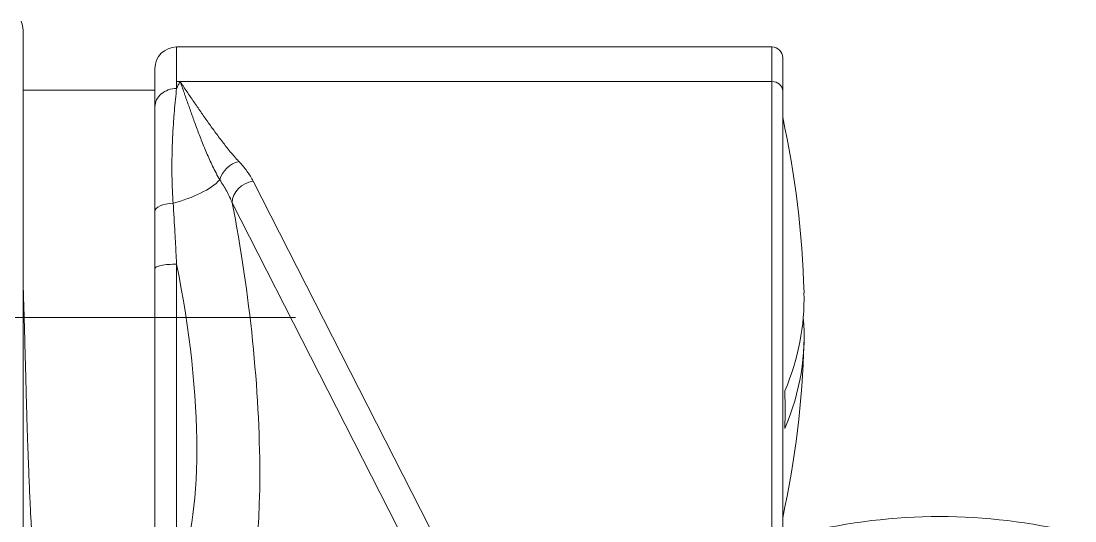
# Model space of a CAD drawing. Extents: x 8886 to 9306, y -19565 to -18971.
# Drawn here: x 9119.89 to 9156.4, y -19105.41 to -19088.09 of the extents above; entities that cross this region are included whole.
import ezdxf

# ---------------------------------------------------------------- set-up
doc = ezdxf.new("R2010")
doc.units = 0
doc.header["$MEASUREMENT"] = 0
doc.linetypes.add('CENTER', pattern=[47.5, 22, -8.5, 8.5, -8.5])
doc.linetypes.add('HIDDEN2', pattern=[4.7625, 3.175, -1.5875])
doc.layers.add('1', color=4, linetype='HIDDEN2', lineweight=13)

msp = doc.modelspace()

# ---------------------------------------------------------------- linework, layer by layer
at = {"layer": '1', "color": 7, "linetype": 'Continuous', "lineweight": 18}
for p, q in [((9119.958, -19108.324), (9119.958, -19088.399)), ((9145.904, -19088.986), (9125.279, -19088.986)), ((9146.279, -19089.361), (9146.279, -19090.511)), ((9124.529, -19089.736), (9124.529, -19091.061)), ((9124.529, -19090.486), (9119.958, -19090.486)), ((9146.279, -19090.511), (9146.279, -19108.846)), ((9124.529, -19106.462), (9124.529, -19096.66))]:
    msp.add_line(p, q, dxfattribs=at)
at = {"layer": '1', "color": 1, "linetype": 'Continuous', "lineweight": 13}
for p, q in [((9125.279, -19090.183), (9125.279, -19088.986)), ((9145.904, -19088.986), (9145.904, -19090.183)), ((9125.279, -19090.183), (9125.399, -19090.183)), ((9125.279, -19090.183), (9125.279, -19090.426)), ((9125.399, -19090.183), (9145.904, -19090.183)), ((9145.904, -19108.518), (9145.904, -19090.183)), ((9127.934, -19093.639), (9135.522, -19108.518)), ((9134.794, -19109.261), (9127.207, -19094.382)), ((9125.279, -19096.512), (9125.279, -19107.166))]:
    msp.add_line(p, q, dxfattribs=at)
at = {"layer": '1', "color": 1, "linetype": 'CENTER', "lineweight": 13}
for p, q in [((9129.404, -19098.361), (9095.654, -19098.361)), ((9124.766, -19098.361), (9106.833, -19098.361))]:
    msp.add_line(p, q, dxfattribs=at)
at = {"layer": '1', "color": 7, "linetype": 'Continuous', "lineweight": 18}
for centre, radius, start, end in [((9119.208, -19088.399), 0.75, 0, 24.444), ((9125.279, -19089.736), 0.75, 90, 180), ((9145.904, -19089.361), 0.375, 0, 90), ((9114.568, -19098.361), 32.461, 1.5177, 12.3404), ((9114.568, -19098.361), 32.461, 347.6596, 358.4823), ((9151.717, -19125.071), 19.812, 76.3145, 103.6855)]:
    msp.add_arc(centre, radius, start, end, dxfattribs=at)
at = {"layer": '1', "color": 1, "linetype": 'Continuous', "lineweight": 13}
for centre, major_axis, ratio, start_param, end_param in [((9125.279, -19091.061), (0.75, 0), 0.846447, 1.570796, 3.141593), ((9145.904, -19090.511), (-0.375, 0), 0.872321, 3.141593, 4.712389), ((9127.435, -19093.608), (-0.548, -0.512), 0.793242, 4.073853, 5.391969), ((9124.794, -19093.544), (2.197, 0.485), 0.406248, 4.788627, 5.73829), ((9127.934, -19094.294), (-0.668, -0.341), 0.84641, 4.304924, 5.87572), ((9125.279, -19094.682), (0.75, 0), 0.384158, 1.733266, 3.141593), ((9125.263, -19098.095), (-1.486, 11.621), 0.214156, 3.338195, 5.0101), ((9125.279, -19096.66), (0.75, 0), 0.197276, 1.570796, 3.141593), ((9123.08, -19098.361), (-1.524, 9.366), 0.263219, 3.449276, 4.868164)]:
    msp.add_ellipse(centre, major_axis=major_axis, ratio=ratio, start_param=start_param, end_param=end_param, dxfattribs=at)
at = {"layer": '1', "color": 7, "linetype": 'Continuous', "lineweight": 18}
for centre, end_param in [((9114.568, -19097.707), 6.296137), ((9114.568, -19099.016), 6.324429)]:
    msp.add_ellipse(centre, major_axis=(32.452, 0), ratio=0.488933, start_param=6.080421, end_param=end_param, dxfattribs=at)
at = {"layer": '1', "color": 1, "linetype": 'Continuous', "lineweight": 13}
for points, knots in [([(9125.279, -19090.426), (9125.266, -19090.546), (9125.252, -19090.672), (9125.226, -19090.936), (9125.214, -19091.073), (9125.199, -19091.253), (9125.196, -19091.289), (9125.19, -19091.363), (9125.181, -19091.474), (9125.173, -19091.587), (9125.158, -19091.819), (9125.149, -19091.978), (9125.134, -19092.308), (9125.127, -19092.478), (9125.119, -19092.83), (9125.116, -19093.012), (9125.117, -19093.294), (9125.118, -19093.39), (9125.12, -19093.536), (9125.121, -19093.585), (9125.124, -19093.684), (9125.125, -19093.734), (9125.133, -19093.984), (9125.144, -19094.189), (9125.158, -19094.397)], [0, 0, 0, 0, 0.125, 0.125, 0.25, 0.25, 0.28125, 0.28125, 0.3125, 0.375, 0.375, 0.5, 0.5, 0.625, 0.625, 0.75, 0.75, 0.8125, 0.8125, 0.84375, 0.84375, 0.875, 0.875, 1, 1, 1, 1]), ([(9125.279, -19090.426), (9125.299, -19090.384), (9125.329, -19090.322), (9125.364, -19090.252), (9125.379, -19090.223), (9125.389, -19090.203), (9125.394, -19090.193), (9125.399, -19090.183)], [0, 0, 0, 0, 0.5, 0.75, 0.875, 0.875, 1, 1, 1, 1]), ([(9126.775, -19093.592), (9126.729, -19093.511), (9126.686, -19093.431), (9126.603, -19093.273), (9126.564, -19093.194), (9126.489, -19093.039), (9126.453, -19092.961), (9126.384, -19092.808), (9126.35, -19092.731), (9126.253, -19092.504), (9126.193, -19092.356), (9126.078, -19092.063), (9126.023, -19091.919), (9125.918, -19091.635), (9125.868, -19091.496), (9125.769, -19091.221), (9125.721, -19091.086), (9125.627, -19090.82), (9125.581, -19090.69), (9125.513, -19090.497), (9125.49, -19090.434), (9125.456, -19090.339), (9125.444, -19090.308), (9125.422, -19090.245), (9125.41, -19090.214), (9125.399, -19090.183)], [0, 0, 0, 0, 0.0625, 0.0625, 0.125, 0.125, 0.1875, 0.1875, 0.25, 0.25, 0.375, 0.375, 0.5, 0.5, 0.625, 0.625, 0.75, 0.75, 0.875, 0.875, 0.9375, 0.9375, 0.96875, 0.96875, 1, 1, 1, 1]), ([(9125.399, -19090.183), (9125.419, -19090.213), (9125.439, -19090.242), (9125.478, -19090.3), (9125.537, -19090.387), (9125.596, -19090.475), (9125.715, -19090.649), (9125.794, -19090.766), (9125.953, -19090.998), (9126.033, -19091.115), (9126.195, -19091.347), (9126.276, -19091.463), (9126.44, -19091.695), (9126.523, -19091.811), (9126.693, -19092.042), (9126.779, -19092.157), (9126.955, -19092.387), (9127.045, -19092.501), (9127.186, -19092.672), (9127.234, -19092.728), (9127.333, -19092.841), (9127.383, -19092.898), (9127.435, -19092.953)], [0, 0, 0, 0, 0.03125, 0.03125, 0.0625, 0.125, 0.125, 0.25, 0.25, 0.375, 0.375, 0.5, 0.5, 0.625, 0.625, 0.75, 0.75, 0.875, 0.875, 0.9375, 0.9375, 1, 1, 1, 1]), ([(9127.435, -19092.953), (9127.539, -19093.064), (9127.634, -19093.177), (9127.801, -19093.405), (9127.874, -19093.521), (9127.934, -19093.639)], [0, 0, 0, 0, 0.5, 0.5, 1, 1, 1, 1]), ([(9127.207, -19094.382), (9127.152, -19094.248), (9127.087, -19094.114), (9126.942, -19093.851), (9126.862, -19093.721), (9126.775, -19093.592)], [0, 0, 0, 0, 0.5, 0.5, 1, 1, 1, 1]), ([(9125.158, -19094.397), (9125.18, -19094.738), (9125.201, -19095.084), (9125.227, -19095.525), (9125.232, -19095.614), (9125.242, -19095.792), (9125.246, -19095.881), (9125.261, -19096.15), (9125.27, -19096.33), (9125.279, -19096.512)], [0, 0, 0, 0, 0.5, 0.5, 0.625, 0.625, 0.75, 0.75, 1, 1, 1, 1])]:
    msp.add_open_spline(points, degree=3, knots=knots, dxfattribs=at)
at = {"layer": '1', "color": 7, "linetype": 'Continuous', "lineweight": 18}
for points, knots in [([(9124.529, -19094.682), (9124.529, -19094.586), (9124.529, -19094.49), (9124.529, -19094.349), (9124.529, -19094.302), (9124.529, -19094.21), (9124.529, -19094.163), (9124.529, -19093.934), (9124.529, -19093.757), (9124.529, -19093.411), (9124.529, -19093.244), (9124.529, -19093.04), (9124.529, -19093), (9124.529, -19092.92), (9124.529, -19092.802), (9124.529, -19092.687), (9124.529, -19092.462), (9124.529, -19092.318), (9124.529, -19092.04), (9124.529, -19091.906), (9124.529, -19091.649), (9124.529, -19091.401), (9124.529, -19091.171), (9124.529, -19091.061)], [0, 0, 0, 0, 0.0625, 0.0625, 0.09375, 0.09375, 0.125, 0.125, 0.25, 0.25, 0.375, 0.375, 0.40625, 0.40625, 0.4375, 0.5, 0.5, 0.625, 0.625, 0.75, 0.75, 0.875, 1, 1, 1, 1]), ([(9124.529, -19096.66), (9124.529, -19096.32), (9124.529, -19095.985), (9124.529, -19095.326), (9124.529, -19095.002), (9124.529, -19094.682)], [0, 0, 0, 0, 0.5, 0.5, 1, 1, 1, 1]), ([(9119.958, -19097.03), (9119.96, -19097.118), (9119.963, -19097.208), (9119.969, -19097.405), (9119.972, -19097.513), (9119.977, -19097.676), (9119.978, -19097.73), (9119.982, -19097.839), (9119.983, -19097.894), (9119.991, -19098.168), (9119.998, -19098.386), (9120.01, -19098.819), (9120.022, -19099.251), (9120.034, -19099.679), (9120.045, -19100.105), (9120.051, -19100.317), (9120.057, -19100.581), (9120.059, -19100.633), (9120.062, -19100.738), (9120.066, -19100.894), (9120.07, -19101.047), (9120.078, -19101.352), (9120.083, -19101.551), (9120.095, -19101.942), (9120.1, -19102.133), (9120.113, -19102.509), (9120.119, -19102.692), (9120.127, -19102.917), (9120.129, -19102.961), (9120.132, -19103.05), (9120.137, -19103.181), (9120.142, -19103.309), (9120.152, -19103.56), (9120.164, -19103.881), (9120.177, -19104.177), (9120.189, -19104.461), (9120.195, -19104.597), (9120.203, -19104.758), (9120.204, -19104.79), (9120.207, -19104.852), (9120.212, -19104.945), (9120.216, -19105.033), (9120.224, -19105.202), (9120.235, -19105.412), (9120.246, -19105.589), (9120.257, -19105.751), (9120.263, -19105.823), (9120.27, -19105.904), (9120.272, -19105.919), (9120.275, -19105.95), (9120.276, -19105.964), (9120.281, -19106.006), (9120.284, -19106.031), (9120.294, -19106.101), (9120.306, -19106.176), (9120.319, -19106.216), (9120.329, -19106.233), (9120.333, -19106.236), (9120.337, -19106.236)], [0, 0, 0, 0, 0.019787, 0.019787, 0.043569, 0.043569, 0.05546, 0.05546, 0.067352, 0.067352, 0.114916, 0.114916, 0.162481, 0.210046, 0.210046, 0.25761, 0.25761, 0.269501, 0.269501, 0.281393, 0.305175, 0.305175, 0.35274, 0.35274, 0.400304, 0.400304, 0.447869, 0.447869, 0.45976, 0.45976, 0.471651, 0.495434, 0.495434, 0.542998, 0.590563, 0.590563, 0.638128, 0.638128, 0.650019, 0.650019, 0.66191, 0.685692, 0.685692, 0.733257, 0.780822, 0.780822, 0.828386, 0.828386, 0.840277, 0.840277, 0.852169, 0.852169, 0.875951, 0.875951, 0.923516, 0.97108, 0.97108, 1, 1, 1, 1])]:
    msp.add_open_spline(points, degree=3, knots=knots, dxfattribs=at)
msp.add_open_spline([(9146.356, -19102.211), (9146.359, -19101.999), (9146.362, -19101.569), (9146.359, -19101.127), (9146.356, -19100.902)], degree=3, dxfattribs=at)

doc.saveas('drawing.dxf')
